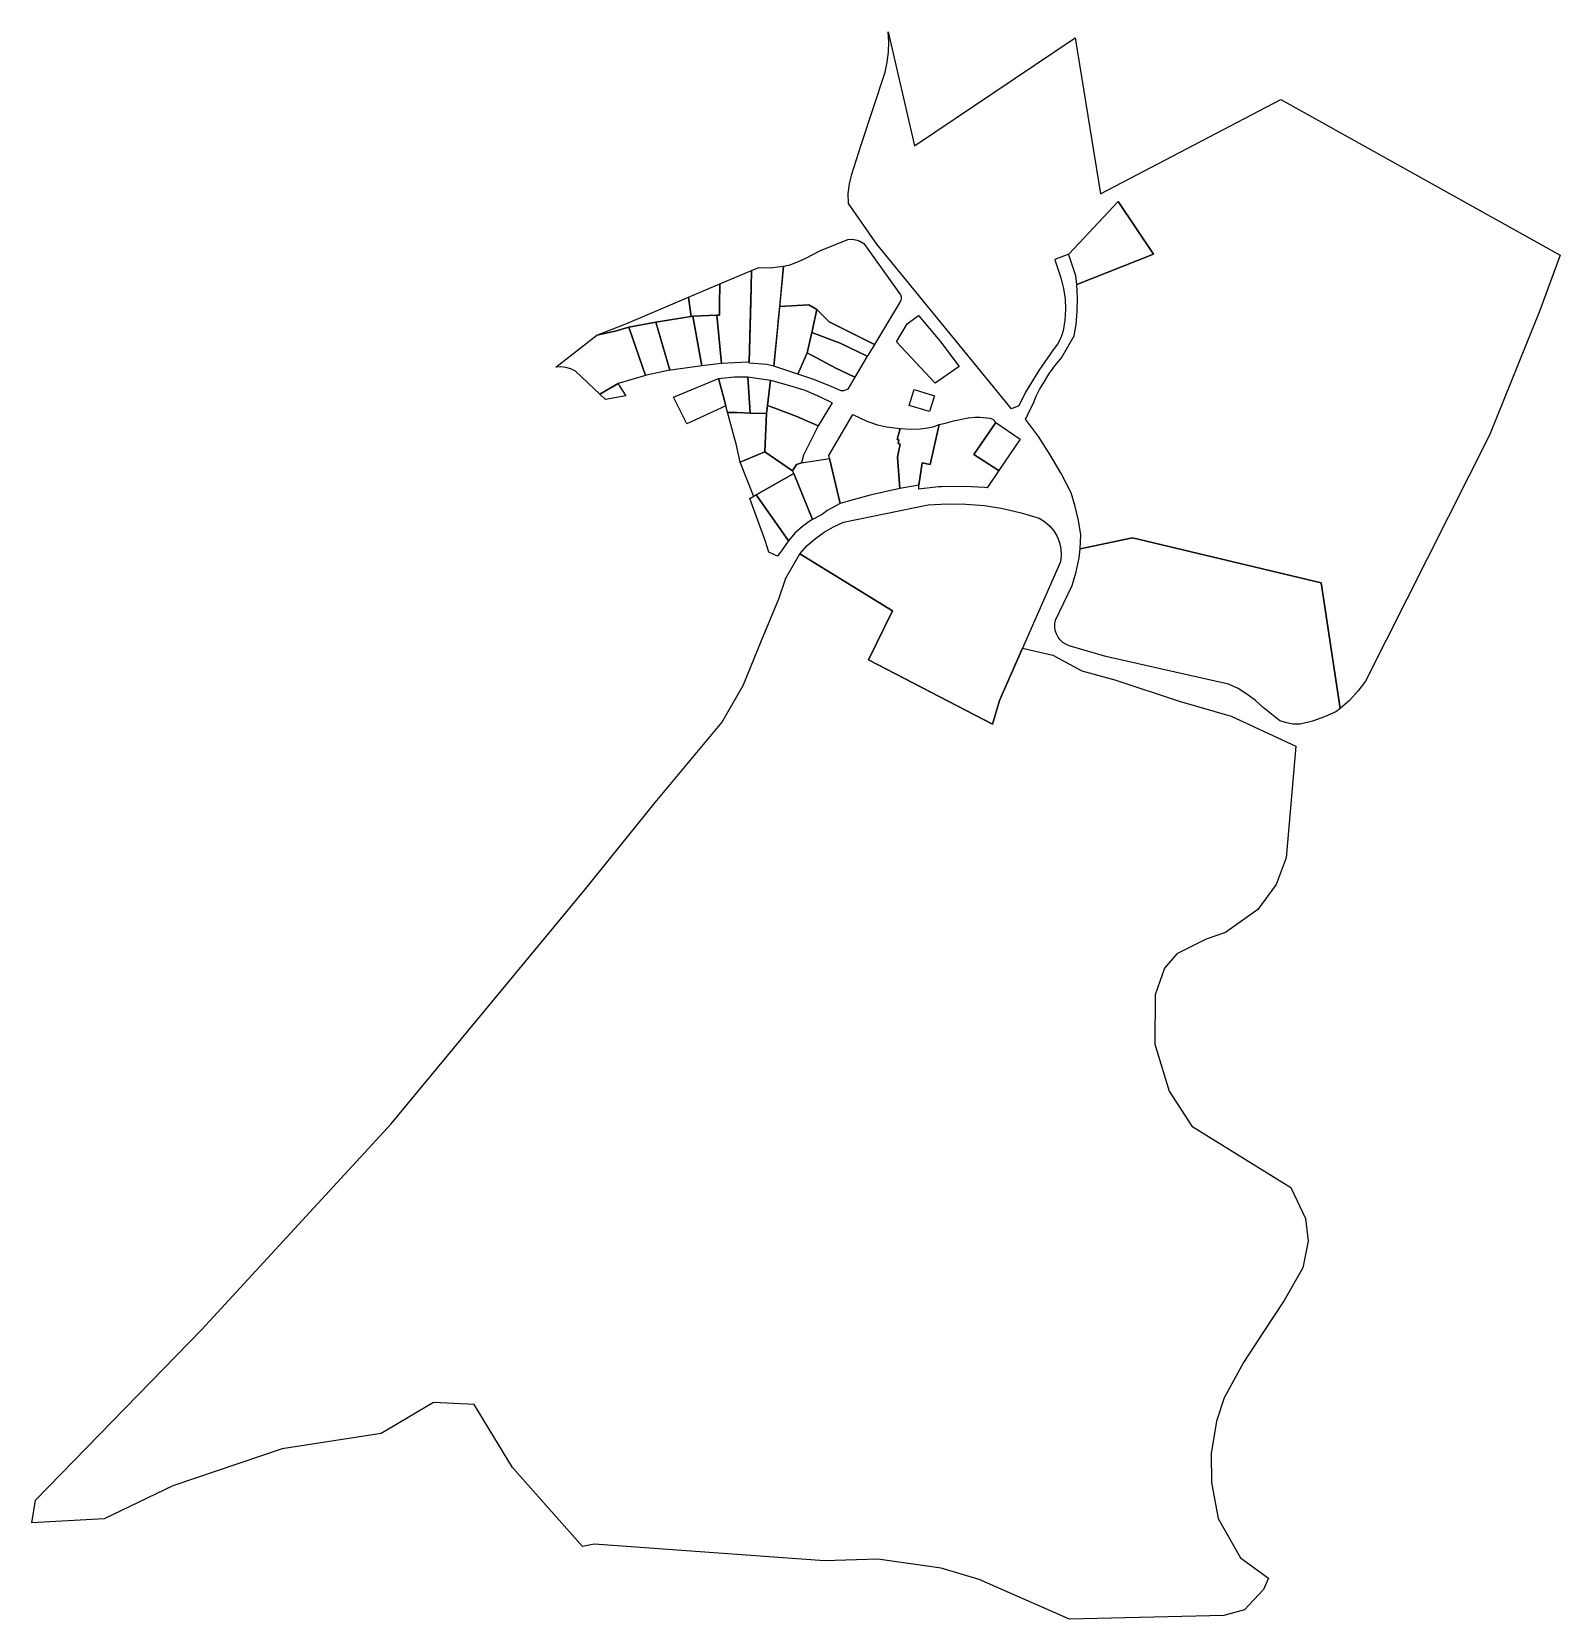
# Model space of a CAD drawing. Header units: millimetres. Extents: x 522658 to 553925, y 7796479 to 7820139.
# Drawn here: x 549640 to 550448, y 7815388 to 7816228 of the extents above; entities that cross this region are included whole.
import ezdxf

# ---------------------------------------------------------------- set-up
doc = ezdxf.new("R2010")
doc.units = ezdxf.units.MM
doc.layers.add('ZONA RESIDENCIAL 2 (ZR_2)', color=2, linetype='Continuous')

msp = doc.modelspace()

# ---------------------------------------------------------------- linework, layer by layer
at = {"layer": 'ZONA RESIDENCIAL 2 (ZR_2)'}
for points in [[(550332.03, 7815869.49), (550322, 7815936), (550222.12, 7815959.81), (550194.45, 7815954.03), (550194.82, 7815961.47), (550193.58, 7815968.99), (550191.85, 7815976.41), (550189.66, 7815983.7), (550184.43, 7815993.89), (550178.67, 7816003.79), (550172.39, 7816013.37), (550165.62, 7816022.61), (550166.08, 7816023.57), (550167.54, 7816026.61), (550169.7, 7816031.11), (550171.17, 7816034.81), (550172.99, 7816038.35), (550175.13, 7816041.7), (550177.92, 7816046.4), (550181.05, 7816050.87), (550184.51, 7816055.1), (550191.33, 7816066.7), (550192.29, 7816072.78), (550192.92, 7816079.8), (550193.04, 7816086.84), (550192.65, 7816093.88), (550233.23, 7816109.96), (550214.5, 7816137.69), (550188.45, 7816109.86), (550181, 7816107.09), (550181.24, 7816106.34), (550184.17, 7816097.3), (550185.62, 7816091.83), (550186.48, 7816086.24), (550186.73, 7816080.59), (550186.38, 7816074.94), (550185.43, 7816069.36), (550184.25, 7816065.73), (550182.5, 7816062.35), (550180.21, 7816059.3), (550172.6, 7816048.29), (550165.52, 7816036.94), (550161.95, 7816029.64), (550158.06, 7816028.12), (550086.95, 7816115.26), (550071.87, 7816136.71), (550071.78, 7816141.97), (550072.4, 7816147.2), (550073.71, 7816152.3), (550078.52, 7816167.75), (550091.31, 7816206.25), (550092.42, 7816211.51), (550093.06, 7816216.84), (550093.22, 7816222.22), (550092.91, 7816227.58), (550106.89, 7816167.17), (550191.82, 7816224.32), (550205.31, 7816141.77), (550300.56, 7816191.78), (550448.5, 7816109.43), (550437.65, 7816080.15), (550410.99, 7816014.1), (550345.37, 7815883.96), (550341.46, 7815878.66), (550336.99, 7815873.82), (550332.03, 7815869.49)], [(550192.65, 7816093.88), (550192.12, 7816098.44), (550188.69, 7816109.11), (550188.45, 7816109.86), (550214.5, 7816137.69), (550233.23, 7816109.96), (550192.65, 7816093.88)], [(550099.44, 7816085.13), (550085.57, 7816062.14), (550061.73, 7816074.15), (550055.2, 7816080.61), (550050.91, 7816083.15), (550035.47, 7816082.27), (550036.37, 7816091.76), (550037.5, 7816103.64), (550040.95, 7816104.29), (550045.82, 7816106.14), (550049.36, 7816107.78), (550056.67, 7816111.59), (550064.96, 7816114.98), (550071.5, 7816117.66), (550073.14, 7816117.84), (550074.78, 7816117.74), (550076.39, 7816117.38), (550077.91, 7816116.76), (550079.92, 7816115.47), (550099.41, 7816088.4), (550099.63, 7816087.88), (550099.76, 7816087.33), (550099.81, 7816086.77), (550099.77, 7816086.21), (550099.65, 7816085.65), (550099.44, 7816085.13)], [(550018.43, 7816052.83), (550004.69, 7816052.15), (550002.16, 7816077.69), (550003.69, 7816077.72), (550003.71, 7816083.28), (550003.76, 7816094.14), (550020.51, 7816101.23), (550020.3, 7816092.47), (550019.95, 7816078.06), (550019.33, 7816052.87), (550018.43, 7816052.83)], [(550032.45, 7816050.6), (550031.62, 7816050.88), (550028.76, 7816051.52), (550019.32, 7816052.25), (550019.33, 7816052.87), (550020.3, 7816092.47), (550020.51, 7816101.23), (550024.49, 7816102.92), (550030.42, 7816102.76), (550035.92, 7816103.34), (550037.5, 7816103.64), (550035.06, 7816077.98), (550032.45, 7816050.6)], [(549988.66, 7816076.98), (549988.11, 7816080.62), (549987.14, 7816087.1), (550003.76, 7816094.14), (550003.71, 7816083.28), (550003.69, 7816077.72), (550002.16, 7816077.69), (549989.52, 7816077.12), (549988.66, 7816076.98)], [(549988.66, 7816076.98), (549970.01, 7816073.92), (549955.6, 7816071.32), (549948.38, 7816069.22), (549938.71, 7816067.04), (549953.11, 7816072.7), (549954.87, 7816073.44), (549987.14, 7816087.1), (549988.11, 7816080.62), (549988.66, 7816076.98)], [(550050.08, 7816057.79), (550045.1, 7816046.39), (550032.45, 7816050.6), (550034.43, 7816071.42), (550034.49, 7816072.04), (550034.64, 7816073.57), (550034.69, 7816074.1), (550035.47, 7816082.27), (550050.91, 7816083.15), (550055.2, 7816080.61), (550052.84, 7816070.11), (550050.08, 7816057.79)], [(549994.27, 7816050.78), (549977.82, 7816048.55), (549977.4, 7816048.46), (549970.01, 7816073.92), (549989.52, 7816077.12), (549994.27, 7816050.78)], [(550004.69, 7816052.15), (550004.54, 7816052.14), (550001.59, 7816051.77), (549994.27, 7816050.78), (549989.52, 7816077.12), (550002.16, 7816077.69), (550004.69, 7816052.15)], [(550082.12, 7816056.35), (550081.84, 7816055.88), (550067.43, 7816062.76), (550052.48, 7816068.49), (550052.76, 7816069.77), (550052.84, 7816070.11), (550055.2, 7816080.61), (550061.73, 7816074.15), (550085.57, 7816062.14), (550082.12, 7816056.35)], [(550130.47, 7816050.48), (550117.76, 7816041.62), (550097.28, 7816063.46), (550102.84, 7816073.05), (550108.98, 7816077.43), (550120.3, 7816064.06), (550130.47, 7816050.48)], [(549949.92, 7816041.46), (549940.35, 7816035.79), (549927.41, 7816048.02), (549924.97, 7816049.22), (549922.37, 7816049.99), (549919.67, 7816050.31), (549916.96, 7816050.17), (549938.71, 7816067.04), (549948.38, 7816069.22), (549955.6, 7816071.32), (549964.39, 7816045.69), (549949.92, 7816041.46)], [(549977.4, 7816048.46), (549965.08, 7816045.89), (549964.39, 7816045.69), (549955.6, 7816071.32), (549970.01, 7816073.92), (549977.4, 7816048.46)], [(550067.43, 7816062.76), (550081.84, 7816055.88), (550075.25, 7816044.82), (550065.27, 7816049.51), (550050.08, 7816057.79), (550052.48, 7816068.49), (550067.43, 7816062.76)], [(550045.12, 7816046.38), (550050.08, 7816057.79), (550065.27, 7816049.51), (550075.25, 7816044.82), (550071.48, 7816038.47), (550070.38, 7816038), (550069.23, 7816037.68), (550068.04, 7816037.53), (550062.69, 7816039.85), (550053.61, 7816043.62), (550045.12, 7816046.38)], [(549940.35, 7816035.79), (549949.92, 7816041.46), (549950.55, 7816040.42), (549954.1, 7816034.9), (549943.22, 7816033.07), (549940.35, 7816035.79)], [(550007, 7816029.67), (549986.29, 7816020.15), (549979.27, 7816034.24), (550003.12, 7816044.21), (550005.71, 7816034.49), (550007, 7816029.67)], [(550019.82, 7816025.83), (550012.93, 7816026.06), (550008.16, 7816026.22), (550007.92, 7816026.23), (550007, 7816029.67), (550005.71, 7816034.49), (550003.12, 7816044.21), (550011.49, 7816044.93), (550018.55, 7816044.93), (550019.82, 7816025.83)], [(550030.54, 7816043.26), (550029, 7816029.91), (550028.49, 7816025.54), (550019.82, 7816025.83), (550018.58, 7816044.93), (550030.54, 7816043.26)], [(550055.92, 7816019.15), (550044.49, 7816023.96), (550032.92, 7816028.45), (550029, 7816029.91), (550030.54, 7816043.26), (550041.97, 7816040.16), (550048.76, 7816037.98), (550055.31, 7816035.2), (550061.98, 7816031.91), (550063.22, 7816031.23), (550055.92, 7816019.15)], [(550117.36, 7816035), (550114.78, 7816026.61), (550103.98, 7816029.93), (550106.58, 7816038.3), (550117.36, 7816035)], [(550019.82, 7816025.83), (550028.49, 7816025.54), (550027.61, 7816005.32), (550021.34, 7816002.71), (550014.64, 7815999.91), (550012.43, 7816009.57), (550011.98, 7816011.31), (550007.92, 7816026.23), (550008.16, 7816026.22), (550012.93, 7816026.06), (550019.82, 7816025.83)], [(550055.92, 7816019.15), (550048.03, 7816003.61), (550047.09, 7815999.52), (550044.34, 7815998.56), (550042.33, 7815995.28), (550027.61, 7816005.32), (550028.49, 7816025.54), (550029, 7816029.91), (550032.92, 7816028.45), (550044.49, 7816023.96), (550055.92, 7816019.15)], [(550099.16, 7816017.72), (550097.57, 7816011.91), (550098.6, 7816011.69), (550098.18, 7816009.67), (550099.31, 7816009.43), (550097.84, 7816002.43), (550099.11, 7815985.96), (550083.39, 7815982.49), (550072.39, 7815979.32), (550067.53, 7815977.99), (550061.83, 7816001.77), (550061.46, 7816003.31), (550074.13, 7816025.02), (550081.59, 7816021.59), (550087.2, 7816019.67), (550091.91, 7816018.53), (550093.53, 7816018.32), (550099.16, 7816017.72)], [(550109.16, 7815987.65), (550099.11, 7815985.96), (550097.84, 7816002.43), (550099.31, 7816009.43), (550098.18, 7816009.67), (550098.6, 7816011.69), (550097.57, 7816011.91), (550099.16, 7816017.72), (550099.24, 7816017.71), (550105.01, 7816017.34), (550110.04, 7816017.44), (550113.74, 7816018), (550116.68, 7816018.47), (550119.88, 7816019.72), (550115.13, 7815998.58), (550110.91, 7815999.59), (550109.16, 7815987.65)], [(550149.83, 7816020.88), (550138.27, 7816003.88), (550151.04, 7815995.71), (550151.4, 7815995.48), (550145.18, 7815986.35), (550143.77, 7815986.46), (550133.4, 7815987.02), (550121.04, 7815986.83), (550119.69, 7815986.8), (550110.38, 7815985.75), (550109.16, 7815985.64), (550109.16, 7815987.65), (550110.91, 7815999.59), (550115.13, 7815998.58), (550119.88, 7816019.72), (550120.01, 7816019.77), (550123.77, 7816020.72), (550127.44, 7816021.77), (550135.28, 7816023.29), (550138.85, 7816023.61), (550141.31, 7816023.61), (550146.89, 7816023.17), (550148.38, 7816022.5), (550149.83, 7816020.88)], [(550157.37, 7816004.23), (550151.4, 7815995.48), (550151.04, 7815995.71), (550138.27, 7816003.88), (550149.83, 7816020.88), (550162.74, 7816012.11), (550157.37, 7816004.23)], [(550042.33, 7815995.28), (550042.92, 7815993.83), (550027.1, 7815984.9), (550023.11, 7815982.65), (550021.74, 7815981.88), (550021.65, 7815982.11), (550014.64, 7815999.91), (550021.34, 7816002.71), (550027.61, 7816005.32), (550042.33, 7815995.28)], [(550067.53, 7815977.99), (550060.66, 7815974.26), (550057.97, 7815972.25), (550052.91, 7815969.45), (550042.92, 7815993.83), (550042.33, 7815995.28), (550044.34, 7815998.56), (550047.09, 7815999.52), (550061.83, 7816001.77), (550067.53, 7815977.99)], [(550052.91, 7815969.45), (550051.14, 7815968.47), (550047.46, 7815965.89), (550043.49, 7815962.28), (550040.05, 7815958.18), (550036, 7815964.02), (550023.11, 7815982.65), (550027.1, 7815984.9), (550042.92, 7815993.83), (550052.91, 7815969.45)], [(550034.24, 7815950.21), (550029.76, 7815952.3), (550027.77, 7815958.41), (550019.69, 7815980.73), (550021.74, 7815981.88), (550023.11, 7815982.65), (550036, 7815964.02), (550040.05, 7815958.18), (550039.96, 7815958.07), (550036.79, 7815953.51), (550034.76, 7815950.79), (550034.24, 7815950.21)], [(550148.01, 7815861.27), (550082.49, 7815895.35), (550095.15, 7815921.17), (550046.22, 7815951.45), (550050.07, 7815955.7), (550054.34, 7815959.52), (550058.99, 7815962.87), (550063.97, 7815965.72), (550069.21, 7815968.04), (550114.12, 7815977.26), (550124.01, 7815977.83), (550133.92, 7815977.7), (550143.79, 7815976.87), (550153.58, 7815975.35), (550163.23, 7815973.14), (550172.71, 7815970.26), (550175.66, 7815968.45), (550178.28, 7815966.19), (550180.51, 7815963.54), (550182.28, 7815960.57), (550183.56, 7815957.36), (550184.31, 7815953.98), (550184.5, 7815950.52), (550184.14, 7815947.08), (550151.79, 7815873.81), (550148.01, 7815861.27)], [(550332.03, 7815869.49), (550329.81, 7815867.84), (550323.73, 7815865.08), (550317.41, 7815862.91), (550310.92, 7815861.33), (550307.22, 7815861.3), (550303.57, 7815861.89), (550300.07, 7815863.09), (550291.24, 7815870.07), (550287.16, 7815873.82), (550282.74, 7815877.16), (550278.02, 7815880.05), (550273.04, 7815882.47), (550244.69, 7815888.8), (550208.05, 7815896.98), (550188.6, 7815902.73), (550186.88, 7815903.5), (550185.31, 7815904.53), (550183.93, 7815905.82), (550182.78, 7815907.31), (550181.9, 7815908.97), (550181.3, 7815910.75), (550181, 7815912.61), (550181.01, 7815914.49), (550181.33, 7815916.35), (550190.32, 7815934.55), (550192.43, 7815941.86), (550193.88, 7815949.32), (550194.45, 7815954.03), (550222.12, 7815959.81), (550322, 7815936), (550332.03, 7815869.49)], [(550154.31, 7815402.91), (550141, 7815408.77), (550120.9, 7815414.74), (550087.39, 7815419.54), (550059.26, 7815418.56), (549937.27, 7815427.37), (549931.17, 7815426.27), (549894.12, 7815467.95), (549873.74, 7815501.35), (549852.31, 7815502.41), (549824.52, 7815486.03), (549772.3, 7815477.84), (549714.29, 7815458.27), (549677.97, 7815440.78), (549639.71, 7815438.72), (549641.61, 7815450.79), (549729.77, 7815540.97), (549829.98, 7815649.78), (549932.17, 7815773.47), (549969.55, 7815819.77), (550004.93, 7815862.11), (550016.18, 7815881.62), (550025.77, 7815905.43), (550035.03, 7815927.59), (550038.67, 7815938.51), (550046.22, 7815951.45), (550095.15, 7815921.17), (550082.49, 7815895.35), (550148.01, 7815861.27), (550150.15, 7815868.38), (550151.79, 7815873.81), (550164.02, 7815901.52), (550180.05, 7815897.79), (550195.29, 7815889.53), (550212.86, 7815884.66), (550246.77, 7815873.41), (550274.3, 7815865.54), (550308.56, 7815849.64), (550303.44, 7815790.59), (550298.19, 7815776.46), (550288.52, 7815763.18), (550271.29, 7815751.02), (550261.13, 7815747.46), (550245.65, 7815739.82), (550239.1, 7815732.16), (550234.14, 7815718.09), (550234.01, 7815691.9), (550241.64, 7815667.04), (550253.59, 7815648.64), (550305.97, 7815616.09), (550313.75, 7815599.78), (550315.03, 7815587.75), (550312.29, 7815573.59), (550302.36, 7815556.35), (550291.5, 7815539.74), (550280.97, 7815523.62), (550270.73, 7815504.92), (550266.59, 7815492.42), (550263.85, 7815475.37), (550264.02, 7815460.12), (550267.43, 7815441), (550279.38, 7815420.13), (550294.16, 7815409.52), (550291.54, 7815403.4), (550281.48, 7815392.65), (550270.46, 7815389.68), (550188.85, 7815387.7), (550154.31, 7815402.91)]]:
    msp.add_lwpolyline(points, close=True, dxfattribs=at)

doc.saveas('drawing.dxf')
